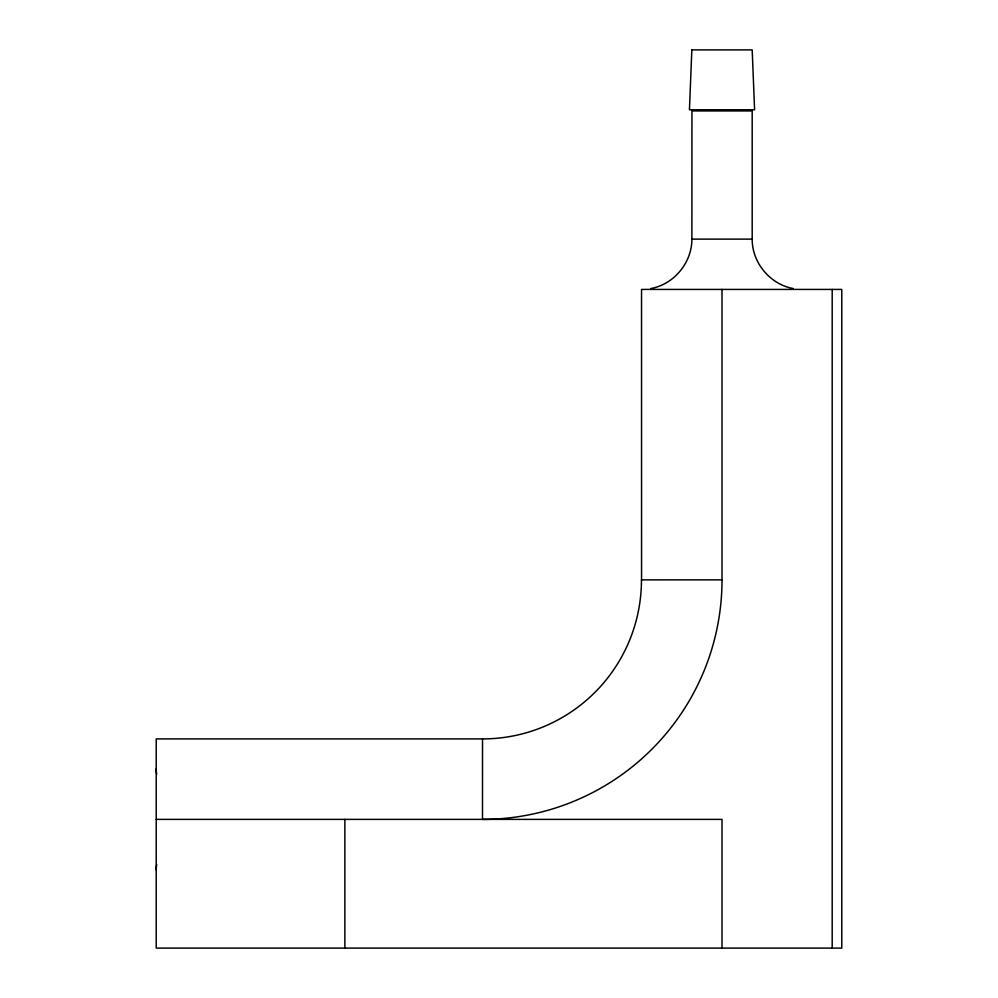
<?xml version="1.0" encoding="UTF-8"?>
<svg xmlns="http://www.w3.org/2000/svg" width="998" height="998" viewBox="0 0 998 998"><rect width="100%" height="100%" fill="white"/><g stroke="black" fill="none" stroke-linecap="round" stroke-linejoin="round"><path stroke-width="1.5" d="M482.521 738.919L482.496 819.383A239.52 239.52 0 0 0 722.016 579.863L722.016 289.42M650.696 288.584C673.937 284.442 691.963 262.699 691.888 239.121L691.951 110.928L752.193 110.928L752.193 239.121C752.018 262.711 770.132 284.442 793.348 288.584M691.839 239.121L752.193 239.121M722.016 579.863L641.564 579.875L641.539 289.42L841.776 289.42L841.776 948.1L156.224 948.1L156.224 738.907L482.521 738.907A158.882 158.882 0 0 0 641.452 579.875M156.224 819.383L722.016 819.383L722.016 948.1M832.195 289.42L832.195 948.1M344.871 819.383L344.871 948.1M156.224 869.919A29.94 29.94 0 0 1 156.723 864.468M156.723 774.286A29.94 29.94 0 0 1 156.224 768.847M691.839 49.9L689.443 109.78L754.588 109.78L752.193 49.9L691.839 49.9"/></g></svg>
